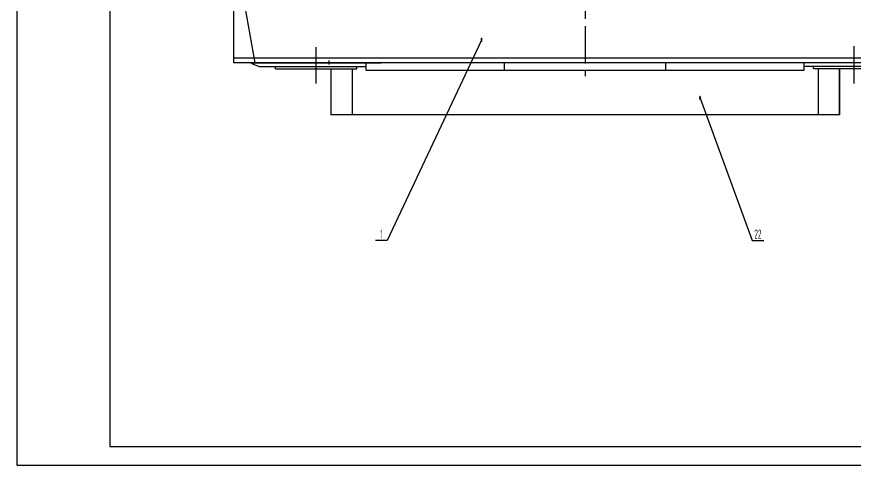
# Model space of a CAD drawing. Header units: millimetres. Extents: x 0 to 16800, y -469 to 11880.
# Drawn here: x 0 to 9001, y 0 to 4816 of the extents above; entities that cross this region are included whole.
import ezdxf
from ezdxf.enums import TextEntityAlignment as Align

# ---------------------------------------------------------------- set-up
doc = ezdxf.new("R2010")
doc.units = ezdxf.units.MM
doc.header["$LTSCALE"] = 400
doc.linetypes.add('G', pattern=[2, 1.25, -0.25, 0.25, -0.25])
for name, color, linetype in [('01', 7, 'Continuous'), ('02', 1, 'Continuous'), ('05', 142, 'G'), ('11', 3, 'Continuous')]:
    doc.layers.add(name, color=color, linetype=linetype)
doc.styles.get("Standard").update_dxf_attribs({"font": 'isocp', "width": 0.707, "bigfont": 'intecad.shx'})

# ---------------------------------------------------------------- blocks, each defined once
blk = doc.blocks.new('EEERREW')
at = {"layer": '02', "ltscale": 0.8}
h = blk.add_hatch(dxfattribs=at)
h.set_pattern_fill('_USER', color=256, scale=5, angle=45, style=0, double=1, pattern_type=0)
h.set_pattern_definition([(45, (6570.915, 34406.1256), (-3.535534, 3.535534), []), (135, (6570.915, 34406.1256), (-3.535534, -3.535534), [])])
h.paths.add_polyline_path([(17424.4, 40026.7), (17393.1, 40026.7), (17393.1, 40007.7)])
at = {"ltscale": 0.8}
blk.add_line((17375.1, 40026.7), (17599.9, 41281.6), dxfattribs=at)
at = {"layer": '01', "ltscale": 0.8}
for p, q in [((17604.1, 40026.7), (17604.1, 40915.7)), ((9142.9, 40076.7), (17604.1, 40076.7)), ((9086.6, 40026.7), (17604.1, 40026.7)), ((10328.1, 39988.7), (11482.6, 39988.7)), ((11482.6, 39949.5), (11482.6, 40026.7)), ((12965.9, 39949.5), (12965.9, 40026.7)), ((14698.3, 39949.5), (14698.3, 40026.7)), ((17393.1, 40026.7), (16023.9, 40026.7)), ((16181.6, 39949.5), (16181.6, 40026.7)), ((17336.1, 39988.7), (16181.6, 39988.7)), ((17336.1, 39988.7), (17393.1, 40007.7)), ((17393.1, 40007.7), (17393.1, 40026.7)), ((10506.4, 39962.2), (11381.9, 39962.2)), ((16181.6, 39949.5), (11482.6, 39949.5)), ((17157.9, 39962.2), (16282.4, 39962.2))]:
    blk.add_line(p, q, dxfattribs=at)
at = {"layer": '01', "color": 7, "linetype": 'Continuous', "ltscale": 0.8}
for p, q in [((11381.9, 39962.2), (11381.9, 39988.7)), ((16282.4, 39962.2), (16282.4, 39988.7)), ((17157.9, 39962.2), (17157.9, 39988.7))]:
    blk.add_line(p, q, dxfattribs=at)
at = {"layer": '02', "ltscale": 0.8}
blk.add_line((17393.1, 40007.7), (17424.4, 40026.7), dxfattribs=at)
at = {"layer": '05', "color": 4, "linetype": 'G', "ltscale": 0.8}
for p, q in [((13832.1, 41697.9), (13832.1, 39885)), ((13832.1, 40900.5), (13832.1, 40290.9)), ((10944.1, 39804.5), (10944.1, 40205.2)), ((16720.1, 39804.5), (16720.1, 40195.4))]:
    blk.add_line(p, q, dxfattribs=at)
blk = doc.blocks.new('*U215')
at = {"layer": '01'}
for points in [[(25, 292), (25, 5)], [(25, 5), (415, 5)]]:
    blk.add_lwpolyline(points, dxfattribs=at)
at = {"layer": '02'}
for points in [[(0, 297), (0, 0)], [(0, 0), (420, 0)]]:
    blk.add_lwpolyline(points, dxfattribs=at)

msp = doc.modelspace()

# ---------------------------------------------------------------- linework, layer by layer
at = {"ltscale": 2}
for p, q in [((3601.06, 4256.86), (3601.06, 3761.36)), ((8602.94, 4256.86), (8602.94, 3761.36))]:
    msp.add_line(p, q, dxfattribs=at)
at = {"layer": '01', "ltscale": 2}
for p, q in [((6102, 4321.36), (3332, 4321.36)), ((3371, 4256.86), (3371, 3761.36)), ((8828, 4256.86), (8828, 3761.36)), ((8833, 4256.86), (8833, 3761.36)), ((8833, 3761.36), (3371, 3761.36))]:
    msp.add_line(p, q, dxfattribs=at)
at = {"layer": '01', "color": 7, "linetype": 'Continuous', "ltscale": 2}
msp.add_line((8822, 4321.36), (6102, 4321.36), dxfattribs=at)
at = {"layer": '02', "ltscale": 2}
for p, q in [((4989.38, 4563.42), (3975.05, 2412.16)), ((7335.15, 3940.27), (7894.11, 2412.16)), ((3975.05, 2412.16), (3851.05, 2412.16)), ((7894.11, 2412.16), (8018.11, 2412.16))]:
    msp.add_line(p, q, dxfattribs=at)
at = {"layer": '05', "ltscale": 2}
msp.add_line((3354, 4301.7), (3354, 4345.81), dxfattribs=at)

# ---------------------------------------------------------------- block references
at = {"layer": '01', "color": 7, "linetype": 'Continuous', "ltscale": 2, "xscale": -1}
msp.add_blockref('EEERREW', (19934.11, -35705.36), dxfattribs=at)
at = {"layer": '02', "xscale": 40, "yscale": 40, "zscale": 40}
msp.add_blockref('*U215', (0, 0), dxfattribs=at)

# ---------------------------------------------------------------- texts
at = {"layer": '02', "ltscale": 2, "width": 0.605172}
for p, p2 in [((4977.38, 4543.42), (5001.38, 4543.42)), ((7323.15, 3920.27), (7347.15, 3920.27))]:
    msp.add_text('●', height=40, dxfattribs=at).set_placement(p, p2, align=Align.FIT)
at = {"layer": '11', "ltscale": 2}
for s, height, width, p, p2 in [('1', 98.99, 0.404, (3906.05, 2432.16), (3920.05, 2432.16)), ('22', 98.995, 0.573679, (7918.91, 2432.16), (7993.31, 2432.16))]:
    msp.add_text(s, height=height, dxfattribs=dict(at, width=width)).set_placement(p, p2, align=Align.FIT)

doc.saveas('drawing.dxf')
